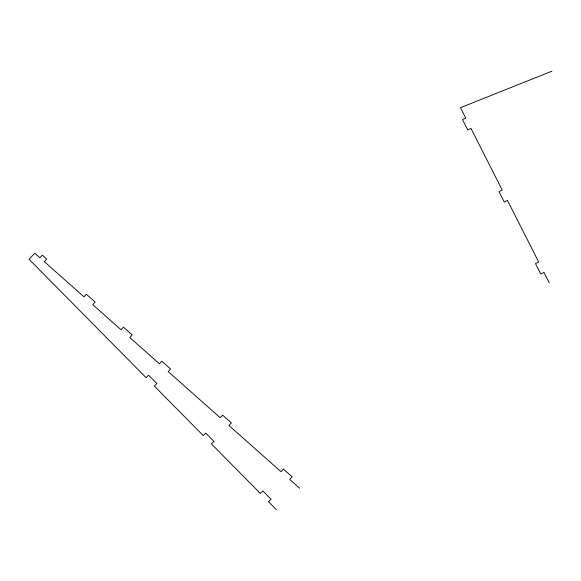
<?xml version="1.0" encoding="UTF-8"?>
<svg xmlns="http://www.w3.org/2000/svg" width="581" height="581" viewBox="0 0 581 581"><rect width="100%" height="100%" fill="white"/><g stroke="black" fill="none" stroke-linecap="round" stroke-linejoin="round"><path stroke-width="0.87" d="M551.95 71.165L460.472 107.674L465.737 118.052L462.52 119.621L467.778 129.999L470.995 128.43L502.216 190.045L498.999 191.614L504.257 201.992L507.474 200.43L538.696 262.046L535.479 263.607L540.737 273.985L543.954 272.424L549.212 282.802M299.629 488.222L289.737 479.441L292.163 476.856L283.405 469.078L280.972 471.663L228.958 425.51L231.383 422.924L222.617 415.146L220.192 417.732L168.17 371.571L170.603 368.986L161.838 361.215L159.412 363.8L129.824 337.546L132.257 334.961L123.47 327.168L121.044 329.754L92.728 304.626L95.161 302.04L86.38 294.247L83.947 296.833L44.301 261.653L46.734 259.068L42.34 255.175L39.915 257.761L34.758 253.185L29.05 259.264L146.063 377.672L148.656 375.246L156.892 383.583L154.292 386.009L203.161 435.525L205.761 433.099L213.99 441.437L211.397 443.862L260.266 493.378L262.859 490.945L271.095 499.29L268.495 501.715L276.512 509.835"/></g></svg>
